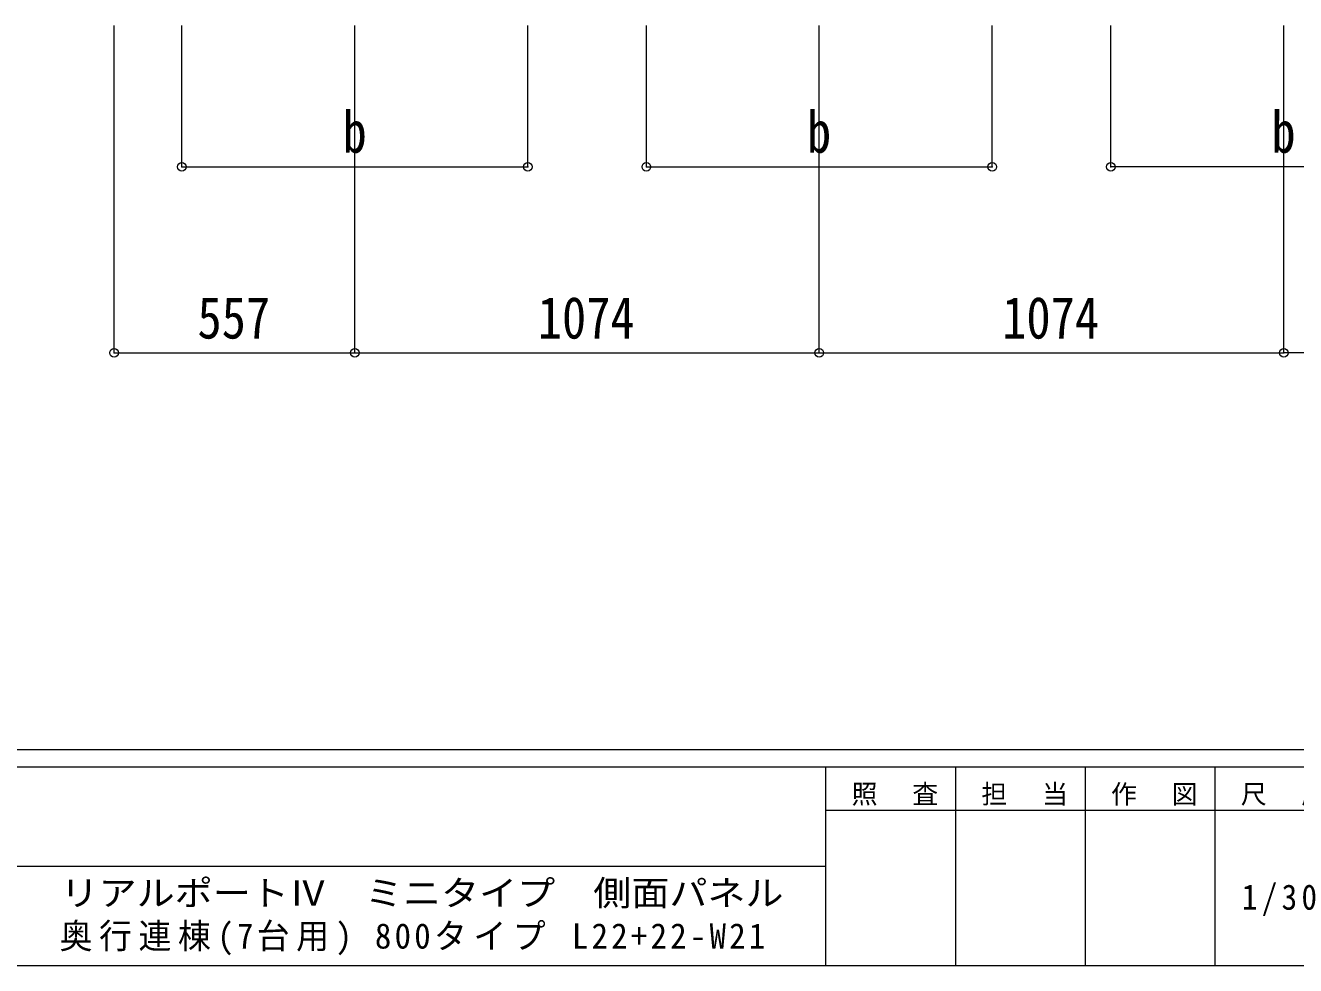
# Model space of a CAD drawing. Units: millimetres at full size. Extents: x -5590 to 5652, y -3902 to 3858.
# Drawn here: x -19 to 2919, y -3902 to -1726 of the extents above; entities that cross this region are included whole.
import ezdxf
from ezdxf.enums import TextEntityAlignment as Align

# ---------------------------------------------------------------- set-up
doc = ezdxf.new("R2010")
doc.units = ezdxf.units.MM
doc.header["$LTSCALE"] = 20
doc.header["$PDMODE"] = 32
doc.header["$PDSIZE"] = 20
doc.layers.add('0-A_寸法', color=6, linetype='Continuous', lineweight=9)
doc.layers.add('F-0_240', color=7, linetype='Continuous', lineweight=9)
doc.styles.add('ＭＳ ゴシック', font='')
doc.styles.get('ＭＳ ゴシック').set_extended_font_data('MS Gothic')

msp = doc.modelspace()

# ---------------------------------------------------------------- linework, layer by layer
at = {"layer": '0-A_寸法'}
for p, q in [((186.21, -2483.96), (186.21, -1726.36)), ((343.21, -2053.82), (343.21, -1726.36)), ((743.21, -2483.96), (743.21, -1726.36)), ((1143.21, -2053.82), (1143.21, -1726.36)), ((1417.21, -2053.82), (1417.21, -1726.36)), ((1817.21, -2483.96), (1817.21, -1726.36)), ((2217.21, -2053.82), (2217.21, -1726.36)), ((2491.21, -2053.82), (2491.21, -1726.36)), ((2891.21, -2483.96), (2891.21, -1726.36)), ((343.21, -2053.82), (1143.21, -2053.82)), ((1417.21, -2053.82), (2217.21, -2053.82)), ((3291.21, -2053.82), (2491.21, -2053.82)), ((186.21, -2483.96), (743.21, -2483.96)), ((743.21, -2483.96), (1817.21, -2483.96)), ((1817.21, -2483.96), (2891.21, -2483.96)), ((3965.21, -2483.96), (2891.21, -2483.96))]:
    msp.add_line(p, q, dxfattribs=at)
for p in [(343.21, -2053.82), (1143.21, -2053.82), (1417.21, -2053.82), (2217.21, -2053.82), (2491.21, -2053.82), (186.21, -2483.96), (743.21, -2483.96), (1817.21, -2483.96), (2891.21, -2483.96)]:
    msp.add_point(p, dxfattribs=at)
at = {"layer": 'F-0_240', "color": 5}
for p, q in [((-5590.3, -3401.77), (5369.7, -3401.77)), ((-5590.3, -3441.77), (3591.86, -3441.77)), ((1831.86, -3441.77), (1831.86, -3901.77)), ((2131.86, -3441.77), (2131.86, -3901.77)), ((2431.86, -3441.77), (2431.86, -3901.77)), ((2731.86, -3441.77), (2731.86, -3901.77)), ((1831.86, -3541.77), (3031.86, -3541.77)), ((-2268.14, -3671.77), (1831.86, -3671.77)), ((-5590.3, -3901.77), (5369.7, -3901.77))]:
    msp.add_line(p, q, dxfattribs=at)

# ---------------------------------------------------------------- texts
at = {"layer": '0-A_寸法', "color": 7, "style": 'ＭＳ ゴシック', "width": 0.85}
for s, p in [('b', (714.71, -2049.82)), ('b', (1788.71, -2049.82)), ('b', (2862.71, -2049.82)), ('557', (379.21, -2479.96)), ('1074', (1166.21, -2479.96)), ('1074', (2240.21, -2479.96))]:
    msp.add_text(s, height=96.77, dxfattribs=at).set_placement(p, align=Align.BOTTOM_LEFT)
at = {"layer": 'F-0_240', "style": 'ＭＳ ゴシック', "width": 1.1}
msp.add_text('リアルポートⅣ\u3000ミニタイプ\u3000側面パネル', height=58.65, dxfattribs=at).set_placement((62.48, -3780.7), align=Align.BOTTOM_LEFT)
at = {"layer": 'F-0_240', "attachment_point": 7, "style": 'ＭＳ ゴシック'}
for s, insert, char_height in [('\\T1.17;照\u3000査', (1891.86, -3531.77), 43.99), ('\\T1.17;担\u3000当', (2191.86, -3531.77), 43.99), ('\\T1.17;作\u3000図', (2491.86, -3531.77), 43.99), ('\\T1.17;尺\u3000度', (2791.86, -3531.77), 43.99), ('\\T1.28;\\W0.9;1/30', (2794.36, -3786.77), 58.65), ('\\T1.2;\\W0.95;奥行連棟(7台用)\\~800タイプ\\~L22+22-W21\\~', (60.44, -3878.03), 58.65)]:
    msp.add_mtext(s, dxfattribs=dict(at, insert=insert, char_height=char_height))

doc.saveas('drawing.dxf')
